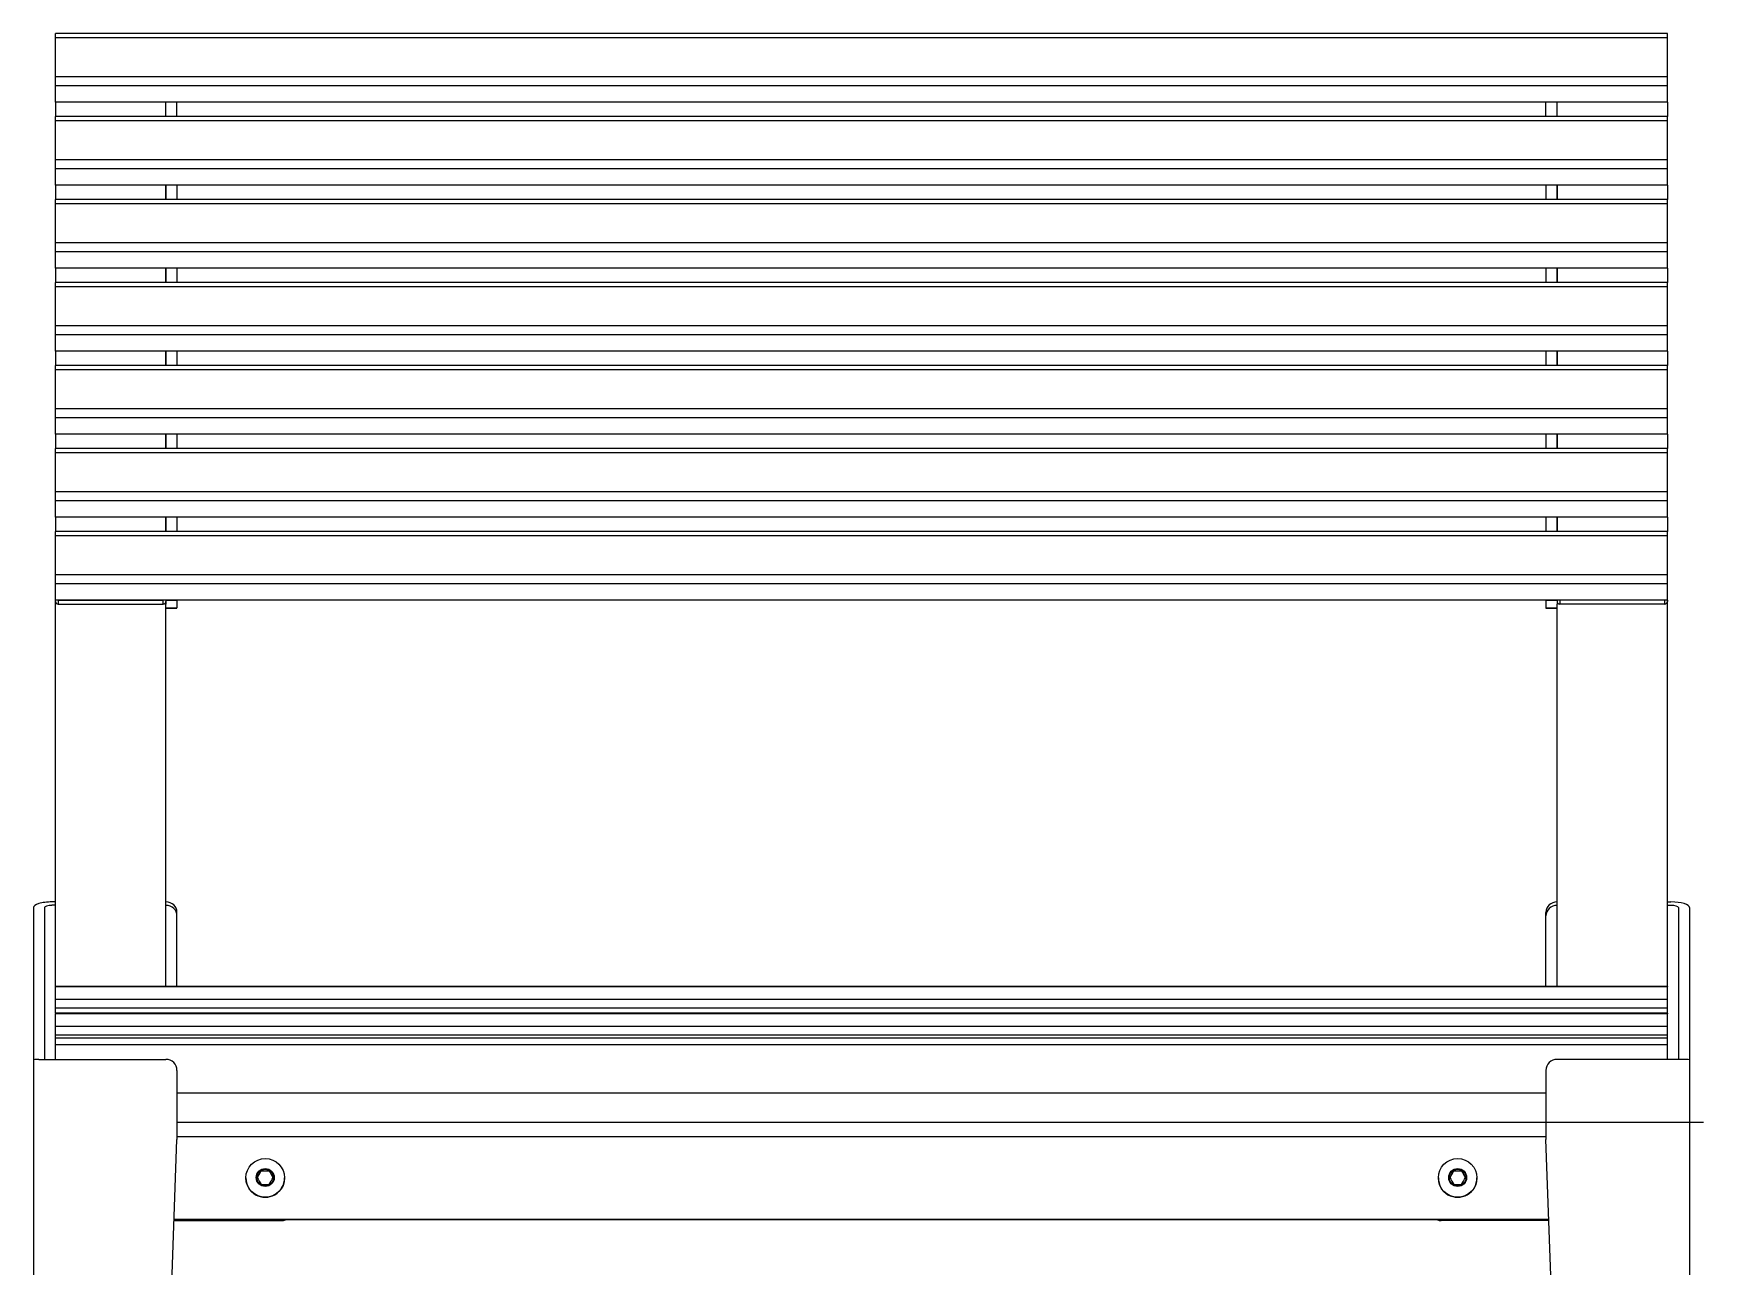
# Model space of a CAD drawing. Header units: millimetres. Extents: x 28102 to 34042, y 7360 to 11560.
# Drawn here: x 30531 to 31136, y 10640 to 11086 of the extents above; entities that cross this region are included whole.
import ezdxf

# ---------------------------------------------------------------- set-up
doc = ezdxf.new("R2010")
doc.units = ezdxf.units.MM
doc.header["$LTSCALE"] = 0.3

msp = doc.modelspace()

# ---------------------------------------------------------------- linework, layer by layer
at = {"color": 7, "linetype": 'Continuous'}
for p, q in [((30538.86, 11084.66), (30538.86, 11086.3)), ((31122.86, 11086.3), (30538.86, 11086.3)), ((31122.86, 11084.66), (31122.86, 11086.3)), ((30538.86, 11070.56), (30538.86, 11084.66)), ((31122.86, 11084.66), (30538.86, 11084.66)), ((31122.86, 11070.56), (31122.86, 11084.66)), ((30538.86, 11067.36), (30538.86, 11070.56)), ((31122.86, 11070.56), (30538.86, 11070.56)), ((30538.86, 11061.37), (30538.86, 11067.36)), ((31122.86, 11067.36), (30538.86, 11067.36)), ((31122.86, 11067.36), (31122.86, 11070.56)), ((31122.86, 11061.37), (31122.86, 11067.36)), ((31122.86, 11061.37), (30538.86, 11061.37)), ((30538.86, 11061.37), (30538.86, 11056.23)), ((30578.86, 11056.23), (30578.86, 11061.37)), ((30578.86, 11056.23), (30578.86, 11061.37)), ((30582.86, 11056.23), (30582.86, 11061.37)), ((31078.86, 11056.23), (31078.86, 11061.37)), ((31082.86, 11056.23), (31082.86, 11061.37)), ((31082.86, 11056.23), (31082.86, 11061.37)), ((31122.86, 11061.37), (31122.86, 11056.23)), ((30538.86, 11054.59), (30538.86, 11056.23)), ((31122.86, 11056.23), (30538.86, 11056.23)), ((31122.86, 11054.59), (31122.86, 11056.23)), ((30538.86, 11040.49), (30538.86, 11054.59)), ((31122.86, 11054.59), (30538.86, 11054.59)), ((31122.86, 11040.49), (31122.86, 11054.59)), ((30538.86, 11037.29), (30538.86, 11040.49)), ((31122.86, 11040.49), (30538.86, 11040.49)), ((30538.86, 11031.3), (30538.86, 11037.29)), ((31122.86, 11037.29), (30538.86, 11037.29)), ((31122.86, 11037.29), (31122.86, 11040.49)), ((31122.86, 11031.3), (31122.86, 11037.29)), ((31122.86, 11031.3), (30538.86, 11031.3)), ((30538.86, 11031.3), (30538.86, 11026.16)), ((30578.86, 11031.3), (30578.86, 11026.16)), ((30578.86, 11026.16), (30578.86, 11031.3)), ((30582.86, 11031.3), (30582.86, 11026.16)), ((31078.86, 11031.3), (31078.86, 11026.16)), ((31082.86, 11031.3), (31082.86, 11026.16)), ((31082.86, 11026.16), (31082.86, 11031.3)), ((31122.86, 11031.3), (31122.86, 11026.16)), ((30538.86, 11024.52), (30538.86, 11026.16)), ((31122.86, 11026.16), (30538.86, 11026.16)), ((31122.86, 11024.52), (31122.86, 11026.16)), ((30538.86, 11010.42), (30538.86, 11024.52)), ((31122.86, 11024.52), (30538.86, 11024.52)), ((31122.86, 11010.42), (31122.86, 11024.52)), ((30538.86, 11007.22), (30538.86, 11010.42)), ((31122.86, 11010.42), (30538.86, 11010.42)), ((30538.86, 11001.23), (30538.86, 11007.22)), ((31122.86, 11007.22), (30538.86, 11007.22)), ((31122.86, 11007.22), (31122.86, 11010.42)), ((31122.86, 11001.23), (31122.86, 11007.22)), ((31122.86, 11001.23), (30538.86, 11001.23)), ((30538.86, 11001.23), (30538.86, 10996.09)), ((30578.86, 11001.23), (30578.86, 10996.09)), ((30578.86, 10996.09), (30578.86, 11001.23)), ((30582.86, 11001.23), (30582.86, 10996.09)), ((31078.86, 11001.23), (31078.86, 10996.09)), ((31082.86, 11001.23), (31082.86, 10996.09)), ((31082.86, 10996.09), (31082.86, 11001.23)), ((31122.86, 11001.23), (31122.86, 10996.09)), ((30538.86, 10994.45), (30538.86, 10996.09)), ((31122.86, 10996.09), (30538.86, 10996.09)), ((31122.86, 10994.45), (31122.86, 10996.09)), ((30538.86, 10980.35), (30538.86, 10994.45)), ((31122.86, 10994.45), (30538.86, 10994.45)), ((31122.86, 10980.35), (31122.86, 10994.45)), ((30538.86, 10977.15), (30538.86, 10980.35)), ((31122.86, 10980.35), (30538.86, 10980.35)), ((30538.86, 10971.16), (30538.86, 10977.15)), ((31122.86, 10977.15), (30538.86, 10977.15)), ((31122.86, 10977.15), (31122.86, 10980.35)), ((31122.86, 10971.16), (31122.86, 10977.15)), ((31122.86, 10971.16), (30538.86, 10971.16)), ((30538.86, 10971.16), (30538.86, 10966.02)), ((30578.86, 10971.16), (30578.86, 10966.02)), ((30578.86, 10966.02), (30578.86, 10971.16)), ((30582.86, 10971.16), (30582.86, 10966.02)), ((31078.86, 10971.16), (31078.86, 10966.02)), ((31082.86, 10971.16), (31082.86, 10966.02)), ((31082.86, 10966.02), (31082.86, 10971.16)), ((31122.86, 10971.16), (31122.86, 10966.02)), ((30538.86, 10964.38), (30538.86, 10966.02)), ((31122.86, 10966.02), (30538.86, 10966.02)), ((31122.86, 10964.38), (31122.86, 10966.02)), ((30538.86, 10950.28), (30538.86, 10964.38)), ((31122.86, 10964.38), (30538.86, 10964.38)), ((31122.86, 10950.28), (31122.86, 10964.38)), ((30538.86, 10947.08), (30538.86, 10950.28)), ((31122.86, 10950.28), (30538.86, 10950.28)), ((30538.86, 10941.09), (30538.86, 10947.08)), ((31122.86, 10947.08), (30538.86, 10947.08)), ((31122.86, 10947.08), (31122.86, 10950.28)), ((31122.86, 10941.09), (31122.86, 10947.08)), ((31122.86, 10941.09), (30538.86, 10941.09)), ((30538.86, 10941.09), (30538.86, 10935.95)), ((30578.86, 10941.09), (30578.86, 10935.95)), ((30578.86, 10935.95), (30578.86, 10941.09)), ((30582.86, 10941.09), (30582.86, 10935.95)), ((31078.86, 10941.09), (31078.86, 10935.95)), ((31082.86, 10941.09), (31082.86, 10935.95)), ((31082.86, 10935.95), (31082.86, 10941.09)), ((31122.86, 10941.09), (31122.86, 10935.95)), ((30538.86, 10934.31), (30538.86, 10935.95)), ((31122.86, 10935.95), (30538.86, 10935.95)), ((30538.86, 10920.21), (30538.86, 10934.31)), ((31122.86, 10934.31), (30538.86, 10934.31)), ((31122.86, 10934.31), (31122.86, 10935.95)), ((31122.86, 10920.21), (31122.86, 10934.31)), ((30538.86, 10917.01), (30538.86, 10920.21)), ((31122.86, 10920.21), (30538.86, 10920.21)), ((30538.86, 10911.02), (30538.86, 10917.01)), ((31122.86, 10917.01), (30538.86, 10917.01)), ((31122.86, 10917.01), (31122.86, 10920.21)), ((31122.86, 10911.02), (31122.86, 10917.01)), ((31122.86, 10911.02), (30538.86, 10911.02)), ((30538.86, 10911.02), (30538.86, 10905.88)), ((30578.86, 10911.02), (30578.86, 10905.88)), ((30578.86, 10905.88), (30578.86, 10911.02)), ((30582.86, 10911.02), (30582.86, 10905.88)), ((31078.86, 10911.02), (31078.86, 10905.88)), ((31082.86, 10911.02), (31082.86, 10905.88)), ((31082.86, 10905.88), (31082.86, 10911.02)), ((31122.86, 10911.02), (31122.86, 10905.88)), ((30538.86, 10904.24), (30538.86, 10905.88)), ((31122.86, 10905.88), (30538.86, 10905.88)), ((30538.86, 10890.14), (30538.86, 10904.24)), ((31122.86, 10904.24), (30538.86, 10904.24)), ((31122.86, 10904.24), (31122.86, 10905.88)), ((31122.86, 10890.14), (31122.86, 10904.24)), ((30538.86, 10886.94), (30538.86, 10890.14)), ((31122.86, 10890.14), (30538.86, 10890.14)), ((30538.86, 10880.95), (30538.86, 10886.94)), ((31122.86, 10886.94), (30538.86, 10886.94)), ((31122.86, 10886.94), (31122.86, 10890.14)), ((31122.86, 10880.95), (31122.86, 10886.94)), ((30538.86, 10860.24), (30538.86, 10880.95)), ((31122.86, 10880.95), (30538.86, 10880.95)), ((30538.86, 10880.53), (30538.86, 10880.95)), ((30539.86, 10880.95), (30577.86, 10880.95)), ((30539.86, 10880.95), (30539.86, 10879.59)), ((30577.86, 10879.59), (30577.86, 10880.95)), ((30578.86, 10880.95), (30578.86, 10879.59)), ((30578.86, 10880.95), (30582.86, 10880.95)), ((30582.86, 10880.95), (30582.86, 10878.22)), ((31078.86, 10880.95), (31078.86, 10878.22)), ((31078.86, 10880.95), (31082.86, 10880.95)), ((31082.86, 10880.95), (31082.86, 10879.59)), ((31121.86, 10880.95), (31083.86, 10880.95)), ((31083.86, 10880.95), (31083.86, 10879.59)), ((31121.86, 10879.59), (31121.86, 10880.95)), ((31122.86, 10860.24), (31122.86, 10880.95)), ((31122.86, 10880.95), (31122.86, 10880.53)), ((30539.86, 10879.59), (30577.86, 10879.59)), ((30578.86, 10860.24), (30578.86, 10879.59)), ((30578.86, 10878.22), (30582.86, 10878.22)), ((30578.86, 10878.1), (30582.86, 10878.1)), ((30582.86, 10878.1), (30582.86, 10878.22)), ((31078.86, 10878.22), (31082.86, 10878.22)), ((31078.86, 10878.22), (31078.86, 10878.1)), ((31078.86, 10878.1), (31082.86, 10878.1)), ((31082.86, 10860.24), (31082.86, 10879.59)), ((31121.86, 10879.59), (31083.86, 10879.59)), ((30538.86, 10855.68), (30538.86, 10860.24)), ((30538.86, 10741.06), (30538.86, 10855.68)), ((30578.86, 10855.68), (30578.86, 10860.24)), ((30578.86, 10753.55), (30578.86, 10855.68)), ((31082.86, 10855.68), (31082.86, 10860.24)), ((31082.86, 10753.55), (31082.86, 10855.68)), ((31122.86, 10855.68), (31122.86, 10860.24)), ((31122.86, 10741.06), (31122.86, 10855.68)), ((30538.86, 10771.66), (30537.59, 10771.66)), ((31122.86, 10771.66), (31124.13, 10771.66)), ((30530.86, 10769.58), (30530.86, 10714.51)), ((30534.86, 10769.58), (30534.86, 10714.62)), ((30538.86, 10770.43), (30537.59, 10770.43)), ((30582.86, 10766.62), (30582.86, 10767.86)), ((30582.86, 10741.06), (30582.86, 10766.62)), ((31078.86, 10766.62), (31078.86, 10767.86)), ((31078.86, 10741.06), (31078.86, 10766.62)), ((31122.86, 10770.43), (31124.13, 10770.43)), ((31126.86, 10769.58), (31126.86, 10714.62)), ((31130.86, 10769.58), (31130.86, 10714.51)), ((30578.86, 10741.06), (30578.86, 10753.55)), ((31082.86, 10741.06), (31082.86, 10753.55)), ((30538.86, 10741.06), (30538.86, 10740.94)), ((31122.86, 10741.06), (30538.86, 10741.06)), ((30538.86, 10736.3), (30538.86, 10740.94)), ((31122.86, 10740.94), (30538.86, 10740.94)), ((31122.86, 10741.06), (31122.86, 10740.94)), ((31122.86, 10736.3), (31122.86, 10740.94)), ((30538.86, 10733.15), (30538.86, 10736.3)), ((31122.86, 10736.3), (30538.86, 10736.3)), ((31122.86, 10733.15), (31122.86, 10736.3)), ((30538.86, 10731.3), (30538.86, 10733.15)), ((31122.86, 10733.15), (30538.86, 10733.15)), ((30538.86, 10731.3), (30538.86, 10731.17)), ((31122.86, 10731.3), (30538.86, 10731.3)), ((30538.86, 10726.54), (30538.86, 10731.17)), ((31122.86, 10731.17), (30538.86, 10731.17)), ((31122.86, 10731.3), (31122.86, 10733.15)), ((31122.86, 10731.3), (31122.86, 10731.17)), ((31122.86, 10726.54), (31122.86, 10731.17)), ((30538.86, 10723.39), (30538.86, 10726.54)), ((31122.86, 10726.54), (30538.86, 10726.54)), ((30538.86, 10722.28), (30538.86, 10723.39)), ((31122.86, 10723.39), (30538.86, 10723.39)), ((31122.86, 10723.39), (31122.86, 10726.54)), ((31122.86, 10722.28), (31122.86, 10723.39)), ((30538.86, 10719.87), (30538.86, 10722.28)), ((31122.86, 10722.28), (30538.86, 10722.28)), ((30538.86, 10714.62), (30538.86, 10719.87)), ((31122.86, 10719.87), (30538.86, 10719.87)), ((31122.86, 10719.87), (31122.86, 10722.28)), ((31122.86, 10714.62), (31122.86, 10719.87)), ((30530.86, 10714.51), (30530.86, 10284.74)), ((30532.83, 10714.62), (30537.59, 10714.62)), ((30537.59, 10714.62), (30578.86, 10714.62)), ((30582.86, 10710.62), (30582.86, 10685.65)), ((31078.86, 10710.62), (31078.86, 10685.65)), ((31124.13, 10714.62), (31082.86, 10714.62)), ((31128.89, 10714.62), (31124.13, 10714.62)), ((31130.86, 10714.51), (31130.86, 10284.74)), ((31078.86, 10702.38), (30582.86, 10702.38)), ((31135.96, 10691.78), (30582.86, 10691.78)), ((30582.86, 10686.65), (31078.86, 10686.65)), ((30569, 10288.6), (30582.86, 10685.65)), ((31092.73, 10288.6), (31078.86, 10685.65)), ((30613.42, 10674.31), (30613.42, 10674.2)), ((30613.42, 10674.31), (30613.42, 10674.2)), ((30613.42, 10674.31), (30613.42, 10674.31)), ((30613.42, 10674.2), (30613.42, 10674.2)), ((30616.3, 10674.31), (30616.3, 10674.2)), ((30616.31, 10674.31), (30616.3, 10674.31)), ((30616.31, 10674.2), (30616.3, 10674.2)), ((30616.31, 10674.31), (30616.31, 10674.2)), ((31045.42, 10674.31), (31045.42, 10674.2)), ((31045.42, 10674.31), (31045.42, 10674.2)), ((31045.42, 10674.31), (31045.42, 10674.31)), ((31045.42, 10674.2), (31045.42, 10674.2)), ((31048.3, 10674.31), (31048.3, 10674.2)), ((31048.31, 10674.31), (31048.3, 10674.31)), ((31048.31, 10674.2), (31048.3, 10674.2)), ((31048.31, 10674.31), (31048.31, 10674.2)), ((30607.86, 10671.69), (30607.86, 10671.66)), ((30611.98, 10671.81), (30611.98, 10671.81)), ((30611.98, 10671.81), (30611.98, 10671.81)), ((30613.42, 10669.31), (30613.42, 10669.31)), ((30616.3, 10669.31), (30616.31, 10669.31)), ((30617.75, 10671.81), (30617.75, 10671.81)), ((30617.75, 10671.81), (30617.75, 10671.81)), ((30621.86, 10671.66), (30621.86, 10671.69)), ((31039.86, 10671.69), (31039.86, 10671.66)), ((31043.98, 10671.81), (31043.98, 10671.81)), ((31043.98, 10671.81), (31043.98, 10671.81)), ((31045.42, 10669.31), (31045.42, 10669.31)), ((31048.3, 10669.31), (31048.31, 10669.31)), ((31049.75, 10671.81), (31049.75, 10671.81)), ((31049.75, 10671.81), (31049.75, 10671.81)), ((31053.86, 10671.66), (31053.86, 10671.69)), ((30581.84, 10656.46), (30620.86, 10656.46)), ((31079.88, 10656.46), (30581.84, 10656.46)), ((30581.84, 10656.25), (30620.86, 10656.25)), ((31079.87, 10656.67), (30581.85, 10656.67)), ((30620.86, 10656.25), (30620.86, 10656.46)), ((31079.88, 10656.46), (31040.86, 10656.46)), ((31040.86, 10656.46), (31040.86, 10656.25)), ((31079.89, 10656.25), (31040.86, 10656.25))]:
    msp.add_line(p, q, dxfattribs=at)
for centre, radius, start, end in [((30532.64, 10700.49), 14.13, 89.21801, 97.23256), ((30578.86, 10710.62), 4, 0, 90), ((31082.86, 10710.62), 4, 90, 180), ((31129.08, 10700.49), 14.13, 82.76744, 90.78199), ((30380.61, 10807.13), 268.03, 329.67667, 330.29309), ((30380.01, 10807.37), 268.73, 329.67746, 330.2923), ((30614.86, 10809.01), 134.72, 269.38648, 270.61352), ((30614.86, 10808.91), 134.72, 269.38648, 270.61352), ((30849.71, 10807.48), 268.73, 209.7077, 210.32254), ((30849.11, 10807.03), 268.03, 209.70691, 210.32333), ((30812.61, 10807.13), 268.03, 329.67667, 330.29309), ((30812.01, 10807.37), 268.73, 329.67746, 330.2923), ((31046.86, 10809.01), 134.72, 269.38648, 270.61352), ((31046.86, 10808.91), 134.72, 269.38648, 270.61352), ((31281.71, 10807.48), 268.73, 209.7077, 210.32254), ((31281.11, 10807.03), 268.03, 209.70691, 210.32333), ((30844.78, 10804.63), 268.03, 209.70691, 210.32333), ((30614.86, 10804.02), 134.72, 269.38648, 270.61352), ((30384.34, 10804.98), 268.73, 329.67746, 330.2923), ((31276.78, 10804.63), 268.03, 209.70691, 210.32333), ((31046.86, 10804.02), 134.72, 269.38648, 270.61352), ((30816.34, 10804.98), 268.73, 329.67746, 330.2923)]:
    msp.add_arc(centre, radius, start, end, dxfattribs=at)
for centre, major_axis, ratio, start_param, end_param in [((30539.86, 10880.53), (1, 0), 0.939693, 3.141593, 4.712389), ((30577.86, 10880.53), (1, 0), 0.939693, 4.712389, 6.283185), ((31083.86, 10880.53), (1, 0), 0.939693, 3.141593, 4.712389), ((31121.86, 10880.53), (1, 0), 0.939693, 4.712389, 6.283185), ((30537.59, 10769.58), (6.73, 0), 0.309017, 1.570796, 3.141593), ((30578.86, 10767.86), (4, 0), 0.951057, 0, 1.570796), ((31082.86, 10767.86), (-4, 0), 0.951057, 4.712389, 6.283185), ((31124.13, 10769.58), (-6.73, 0), 0.309017, 3.141593, 4.712389), ((30537.59, 10769.58), (2.73, 0), 0.309017, 1.570796, 3.141593), ((30578.86, 10766.62), (-4, 0), 0.951057, 3.141593, 4.712389), ((31082.86, 10766.62), (4, 0), 0.951057, 1.570796, 3.141593), ((31124.13, 10769.58), (-2.73, 0), 0.309017, 3.141593, 4.712389), ((30614.86, 10671.66), (-7, 0), 0.999391, 0, 3.141593), ((31046.86, 10671.66), (-7, 0), 0.999391, 0, 3.141593), ((30620.86, 10660.25), (4, 0), 0.999391, 4.712389, 5.037489), ((31040.86, 10660.25), (4, 0), 0.999391, 4.387289, 4.712389)]:
    msp.add_ellipse(centre, major_axis=major_axis, ratio=ratio, start_param=start_param, end_param=end_param, dxfattribs=at)
for centre, major_axis in [((30614.86, 10671.69), (-7, 0)), ((30614.86, 10671.81), (-3.25, 0)), ((30614.86, 10671.81), (3.1, 0)), ((30614.86, 10671.81), (3.03, 0)), ((31046.86, 10671.69), (-7, 0)), ((31046.86, 10671.81), (-3.25, 0)), ((31046.86, 10671.81), (3.1, 0)), ((31046.86, 10671.81), (3.03, 0))]:
    msp.add_ellipse(centre, major_axis=major_axis, ratio=0.999391, dxfattribs=at)

doc.saveas('drawing.dxf')
